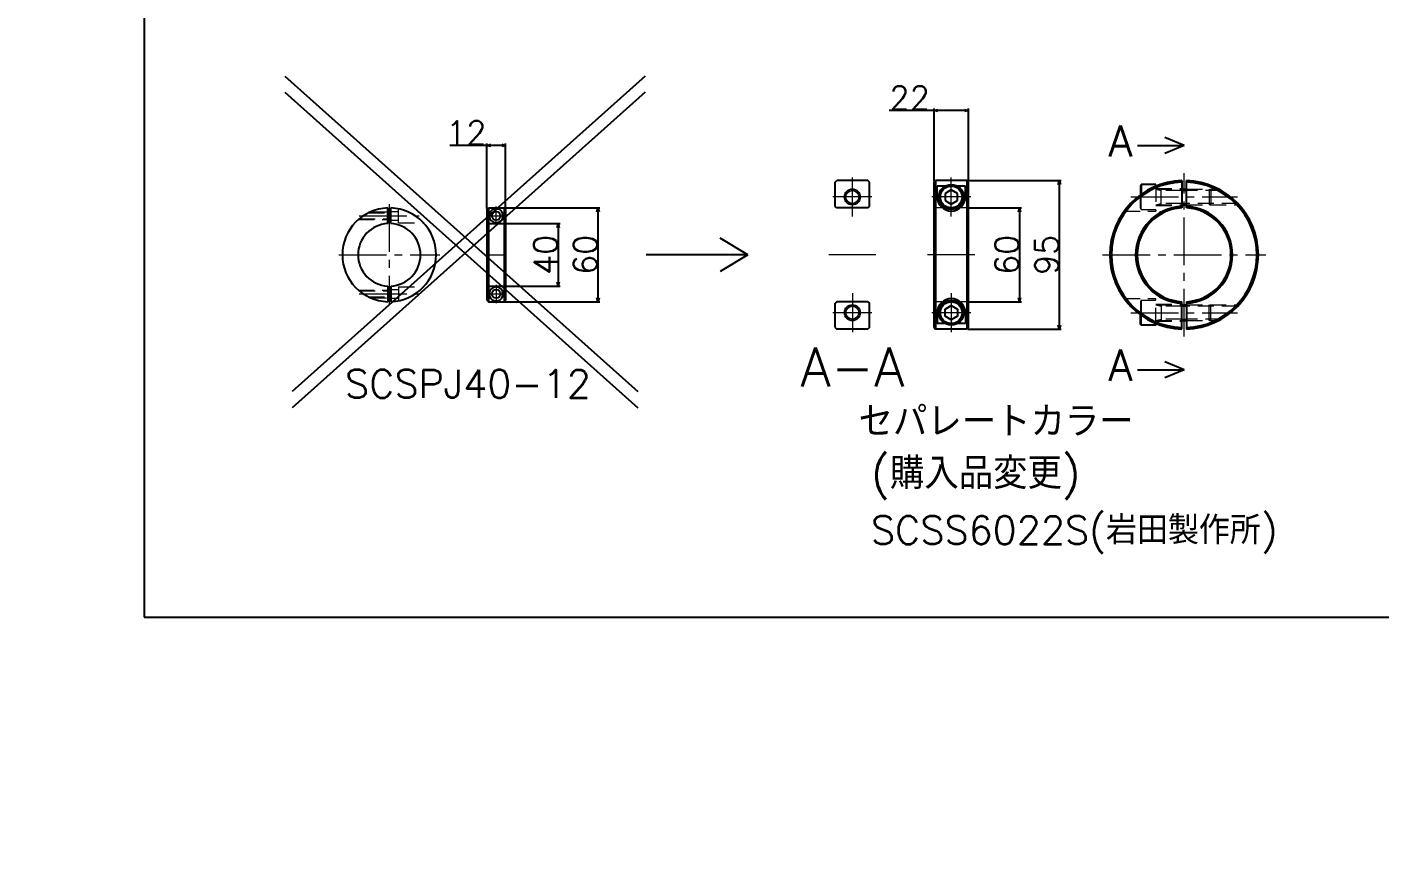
# Model space of a CAD drawing. Header units: millimetres. Extents: x 0 to 7488, y -19 to 4184.
# Drawn here: x 3661 to 4526, y 2090 to 2615 of the extents above; entities that cross this region are included whole.
import ezdxf
from ezdxf import colors
from ezdxf.entities.mleader import LeaderData, LeaderLine
from ezdxf.enums import TextEntityAlignment as Align
from ezdxf.math import Vec2, Vec3

# ---------------------------------------------------------------- set-up
doc = ezdxf.new("R2010")
doc.units = ezdxf.units.MM
doc.header["$LTSCALE"] = 1.6
doc.header["$PDMODE"] = 99
doc.header["$PDSIZE"] = 1
doc.linetypes.add('CENTER2', pattern=[28.575, 19.05, -3.175, 3.175, -3.175])
doc.linetypes.add('HIDDEN', pattern=[9.525, 6.35, -3.175])
for name, color, linetype, lineweight in [('01_NORMAL', 7, 'Continuous', 25), ('02_SLIM', 4, 'Continuous', 13), ('04_HIDDEN', 2, 'HIDDEN', 13), ('05_CENTER', 4, 'CENTER2', 13), ('08_DIM', 3, 'Continuous', 13), ('Text', 3, 'Continuous', 25)]:
    doc.layers.add(name, color=color, linetype=linetype, lineweight=lineweight)
doc.layers.add('10_DRAFT', color=8, linetype='Continuous', lineweight=0, plot=False)
doc.styles.add('BIGFONT', font='txt.shx', dxfattribs={"bigfont": 'bigfont.shx'})
doc.styles.add('KSS_TXT', font='txt.shx', dxfattribs={"bigfont": 'extfont2.shx'})
doc.styles.get("Standard").update_dxf_attribs({"font": 'txt.shx', "bigfont": 'extfont2.shx'})
doc.dimstyles.new('KSS_DIM', dxfattribs={"dimscale": 4, "dimtxt": 3, "dimasz": 2.5, "dimexe": 1.25, "dimexo": 0.625, "dimtad": 1, "dimdsep": 46, "dimtxsty": 'KSS_TXT', "dimblk": 'OPEN30', "dimcen": 0, "dimazin": 2, "dimtfac": 0.75, "dimtmove": 0, "dimatfit": 3, "dimldrblk": 'OPEN30', "dimfxl": 1.25, "dimtolj": 1, "dimarcsym": 0})

# ---------------------------------------------------------------- blocks, each defined once
blk = doc.blocks.new('AM_BALLOON1')
at = {"transparency": 16777216}
blk.add_circle((0, 0), 5, dxfattribs=at)
blk.add_attdef('B_NUMBER', text='', height=3, dxfattribs=at).set_placement((0, 0), align=Align.MIDDLE_CENTER)
blk = doc.blocks.new('_OPEN')
at = {"color": 0, "linetype": 'ByBlock'}
for p, q in [((-1, 0.167), (0, 0)), ((0, 0), (-1, -0.167)), ((0, 0), (-1, 0))]:
    blk.add_line(p, q, dxfattribs=at)
blk = doc.blocks.new('_Open30')
at = {"color": 0, "linetype": 'ByBlock', "lineweight": -2}
for p, q in [((-1, 0.27), (0, 0)), ((0, 0), (-1, -0.27)), ((0, 0), (-1, 0))]:
    blk.add_line(p, q, dxfattribs=at)
blk = doc.blocks.new('*D334')
at = {"layer": '08_DIM', "color": 0, "lineweight": -2, "transparency": 16777216}
for p, q in [((4262.74, 2499.81), (4297.05, 2499.81)), ((4295.8, 2497.31), (4295.8, 2442.31)), ((4262.74, 2439.81), (4297.05, 2439.81))]:
    blk.add_line(p, q, dxfattribs=at)
at = {"layer": 'Defpoints', "color": 0, "transparency": 16777216}
for p in [(4262.12, 2499.81), (4262.12, 2439.81), (4295.8, 2439.81)]:
    blk.add_point(p, dxfattribs=at)
at = {"layer": '08_DIM', "color": 0, "lineweight": -2, "transparency": 16777216, "xscale": 2.5, "yscale": 2.5, "zscale": 2.5}
for p, rotation in [((4295.8, 2499.81), 90), ((4295.8, 2439.81), 270)]:
    blk.add_blockref('_Open30', p, dxfattribs=dict(at, rotation=rotation))
at = {"layer": '08_DIM', "color": 0, "transparency": 16777216, "insert": (4287.68, 2469.81), "char_height": 15, "attachment_point": 5, "rotation": 90, "style": 'KSS_TXT'}
blk.add_mtext('\\A1;60', dxfattribs=at)
blk = doc.blocks.new('*D335')
at = {"layer": '08_DIM', "color": 0, "lineweight": -2, "transparency": 16777216}
for p, q in [((4262.74, 2517.31), (4322.49, 2517.31)), ((4321.24, 2514.81), (4321.24, 2424.81)), ((4262.74, 2422.31), (4322.49, 2422.31))]:
    blk.add_line(p, q, dxfattribs=at)
at = {"layer": 'Defpoints', "color": 0, "transparency": 16777216}
for p in [(4262.12, 2517.31), (4262.12, 2422.31), (4321.24, 2422.31)]:
    blk.add_point(p, dxfattribs=at)
at = {"layer": '08_DIM', "color": 0, "lineweight": -2, "transparency": 16777216, "xscale": 2.5, "yscale": 2.5, "zscale": 2.5}
for p, rotation in [((4321.24, 2517.31), 90), ((4321.24, 2422.31), 270)]:
    blk.add_blockref('_Open30', p, dxfattribs=dict(at, rotation=rotation))
at = {"layer": '08_DIM', "color": 0, "transparency": 16777216, "insert": (4313.12, 2469.81), "char_height": 15, "attachment_point": 5, "rotation": 90, "style": 'KSS_TXT'}
blk.add_mtext('\\A1;95', dxfattribs=at)
blk = doc.blocks.new('*D336')
at = {"layer": '08_DIM', "color": 0, "lineweight": -2, "transparency": 16777216}
for p, q in [((4241.12, 2516.93), (4241.12, 2563.36)), ((4263.12, 2516.93), (4263.12, 2563.36)), ((4241.12, 2562.11), (4212.37, 2562.11)), ((4260.62, 2562.11), (4243.62, 2562.11))]:
    blk.add_line(p, q, dxfattribs=at)
at = {"layer": 'Defpoints', "color": 0, "transparency": 16777216}
for p in [(4241.12, 2562.11), (4241.12, 2516.31), (4263.12, 2516.31)]:
    blk.add_point(p, dxfattribs=at)
at = {"layer": '08_DIM', "color": 0, "lineweight": -2, "transparency": 16777216, "xscale": 2.5, "yscale": 2.5, "zscale": 2.5, "rotation": 180}
blk.add_blockref('_Open30', (4241.12, 2562.11), dxfattribs=at)
at = {"layer": '08_DIM', "color": 0, "lineweight": -2, "transparency": 16777216, "xscale": 2.5, "yscale": 2.5, "zscale": 2.5}
blk.add_blockref('_Open30', (4263.12, 2562.11), dxfattribs=at)
at = {"layer": '08_DIM', "color": 0, "transparency": 16777216, "insert": (4225.49, 2570.24), "char_height": 15, "attachment_point": 5, "style": 'KSS_TXT'}
blk.add_mtext('\\A1;22', dxfattribs=at)
blk = doc.blocks.new('*D417')
at = {"layer": '08_DIM', "color": 0, "lineweight": -2, "transparency": 16777216}
for p, q in [((3956.56, 2489.81), (4001.87, 2489.81)), ((4000.62, 2487.31), (4000.62, 2452.31)), ((3956.56, 2449.81), (4001.87, 2449.81))]:
    blk.add_line(p, q, dxfattribs=at)
at = {"layer": 'Defpoints', "color": 0, "transparency": 16777216}
for p in [(3955.94, 2489.81), (3955.94, 2449.81), (4000.62, 2449.81)]:
    blk.add_point(p, dxfattribs=at)
at = {"layer": '08_DIM', "color": 0, "lineweight": -2, "transparency": 16777216, "xscale": 2.5, "yscale": 2.5, "zscale": 2.5}
for p, rotation in [((4000.62, 2489.81), 90), ((4000.62, 2449.81), 270)]:
    blk.add_blockref('_Open30', p, dxfattribs=dict(at, rotation=rotation))
at = {"layer": '08_DIM', "color": 0, "transparency": 16777216, "insert": (3992.5, 2469.81), "char_height": 15, "attachment_point": 5, "rotation": 90, "style": 'KSS_TXT'}
blk.add_mtext('\\A1;40', dxfattribs=at)
blk = doc.blocks.new('*D418')
at = {"layer": '08_DIM', "color": 0, "lineweight": -2, "transparency": 16777216}
for p, q in [((3956.56, 2499.81), (4027.31, 2499.81)), ((4026.06, 2497.31), (4026.06, 2442.31)), ((3956.56, 2439.81), (4027.31, 2439.81))]:
    blk.add_line(p, q, dxfattribs=at)
at = {"layer": 'Defpoints', "color": 0, "transparency": 16777216}
for p in [(3955.94, 2499.81), (3955.94, 2439.81), (4026.06, 2439.81)]:
    blk.add_point(p, dxfattribs=at)
at = {"layer": '08_DIM', "color": 0, "lineweight": -2, "transparency": 16777216, "xscale": 2.5, "yscale": 2.5, "zscale": 2.5}
for p, rotation in [((4026.06, 2499.81), 90), ((4026.06, 2439.81), 270)]:
    blk.add_blockref('_Open30', p, dxfattribs=dict(at, rotation=rotation))
at = {"layer": '08_DIM', "color": 0, "transparency": 16777216, "insert": (4017.94, 2469.81), "char_height": 15, "attachment_point": 5, "rotation": 90, "style": 'KSS_TXT'}
blk.add_mtext('\\A1;60', dxfattribs=at)
blk = doc.blocks.new('*D419')
at = {"layer": '08_DIM', "color": 0, "lineweight": -2, "transparency": 16777216}
for p, q in [((3954.94, 2539.82), (3931.19, 2539.82)), ((3954.94, 2499.43), (3954.94, 2541.07)), ((3964.44, 2539.82), (3957.44, 2539.82)), ((3966.94, 2499.43), (3966.94, 2541.07))]:
    blk.add_line(p, q, dxfattribs=at)
at = {"layer": 'Defpoints', "color": 0, "transparency": 16777216}
for p in [(3954.94, 2539.82), (3954.94, 2498.81), (3966.94, 2498.81)]:
    blk.add_point(p, dxfattribs=at)
at = {"layer": '08_DIM', "color": 0, "lineweight": -2, "transparency": 16777216, "xscale": 2.5, "yscale": 2.5, "zscale": 2.5, "rotation": 180}
blk.add_blockref('_Open30', (3954.94, 2539.82), dxfattribs=at)
at = {"layer": '08_DIM', "color": 0, "lineweight": -2, "transparency": 16777216, "xscale": 2.5, "yscale": 2.5, "zscale": 2.5}
blk.add_blockref('_Open30', (3966.94, 2539.82), dxfattribs=at)
at = {"layer": '08_DIM', "color": 0, "transparency": 16777216, "insert": (3941.81, 2547.95), "char_height": 15, "attachment_point": 5, "style": 'KSS_TXT'}
blk.add_mtext('\\A1;12', dxfattribs=at)
blk = doc.blocks.new('SCSPJ40-12a_1_1')
at = {"color": 0}
for p, q in [((-1, 19.97), (-1, 29.98)), ((1, 19.97), (1, 29.98)), ((-1, -19.97), (-1, -29.98)), ((1, -19.97), (1, -29.98))]:
    blk.add_line(p, q, dxfattribs=at)
for radius, start, end in [(30, 91.91021, 268.08979), (30, 271.91021, 88.08979), (20, 92.86598, 267.13403), (20, 272.86599, 87.13401)]:
    blk.add_arc((0, 0), radius, start, end, dxfattribs=at)
at = {"layer": '04_HIDDEN', "color": 0}
for p, q in [((-13.18, 26.95), (-1, 26.95)), ((-11.99, 27.5), (-1, 27.5)), ((1, 27.75), (6, 27.75)), ((6, 20.5), (6, 29.39)), ((-19.84, 22.5), (-1, 22.5)), ((-19.2, 23.05), (-1, 23.05)), ((1, 22.25), (6, 22.25)), ((6, 20.5), (21.9, 20.5)), ((-19.84, -22.5), (-1, -22.5)), ((-19.2, -23.05), (-1, -23.05)), ((1, -22.25), (6, -22.25)), ((6, -20.5), (6, -29.39)), ((6, -20.5), (21.9, -20.5)), ((-13.18, -26.95), (-1, -26.95)), ((-11.99, -27.5), (-1, -27.5)), ((1, -27.75), (6, -27.75))]:
    blk.add_line(p, q, dxfattribs=at)
at = {"layer": '05_CENTER', "color": 0}
for p, q in [((0, 32.3), (0, -32.3)), ((-19.19, 25), (19.19, 25)), ((-32.3, 0), (32.3, 0)), ((-19.19, -25), (19.19, -25))]:
    blk.add_line(p, q, dxfattribs=at)
blk = doc.blocks.new('SCSPJ40-12b_1_1')
at = {"color": 0}
for p, q in [((0, 29), (1, 30)), ((0, 29), (0, -29)), ((1, 30), (1, -30)), ((1, 30), (11, 30)), ((5.03, 29.39), (6.97, 29.39)), ((11, 30), (11, -30)), ((11, 30), (12, 29)), ((12, 29), (12, -29)), ((12, 0), (12, 0)), ((0, -29), (1, -30)), ((1, -30), (11, -30)), ((5.03, -29.39), (6.97, -29.39)), ((11, -30), (12, -29))]:
    blk.add_line(p, q, dxfattribs=at)
for centre in [(6, 25), (6, -25)]:
    blk.add_circle(centre, 2.75, dxfattribs=at)
for centre, start, end in [((6, 25), 102.46791, 77.53209), ((6, -25), 282.46791, 257.53209)]:
    blk.add_arc(centre, 4.5, start, end, dxfattribs=at)
at = {"layer": '04_HIDDEN', "color": 0}
for p, q in [((1, 20), (0, 21)), ((1, 20), (11, 20)), ((11, 20), (12, 21)), ((1, -20), (0, -21)), ((1, -20), (11, -20)), ((11, -20), (12, -21))]:
    blk.add_line(p, q, dxfattribs=at)
at = {"layer": '05_CENTER', "color": 0}
for p, q in [((6, 19.17), (6, 30.83)), ((0.17, 25), (11.83, 25)), ((0.17, -25), (11.83, -25)), ((6, -19.17), (6, -30.83))]:
    blk.add_line(p, q, dxfattribs=at)
at = {"layer": '10_DRAFT'}
blk.add_line((0, 0), (12, 0), dxfattribs=at)

msp = doc.modelspace()

# ---------------------------------------------------------------- linework, layer by layer
at = {"layer": '01_NORMAL', "color": 1}
for p, q in [((3825.777, 2584.154), (4051.524, 2382.394)), ((4056.158, 2584.154), (3830.411, 2382.394)), ((3825.777, 2573.801), (4051.524, 2372.042)), ((4056.158, 2573.801), (3830.411, 2372.042)), ((4122.004, 2469.807), (4104.294, 2480.39)), ((4122.004, 2469.807), (4056.913, 2469.807)), ((4122.004, 2469.807), (4104.294, 2459.224))]:
    msp.add_line(p, q, dxfattribs=at)
at = {"layer": '01_NORMAL'}
for p, q in [((4177.813, 2516.307), (4178.813, 2517.307)), ((4177.813, 2500.807), (4177.813, 2516.307)), ((4198.813, 2517.307), (4178.813, 2517.307)), ((4199.813, 2516.307), (4198.813, 2517.307)), ((4199.813, 2500.807), (4199.813, 2516.307)), ((4241.12, 2516.307), (4242.12, 2517.307)), ((4241.12, 2423.307), (4241.12, 2516.307)), ((4262.12, 2517.307), (4242.12, 2517.307)), ((4242.12, 2517.307), (4242.12, 2422.307)), ((4243.12, 2506.807), (4243.12, 2513.764)), ((4248.171, 2513.764), (4243.12, 2513.764)), ((4252.12, 2511.426), (4248.12, 2509.116)), ((4256.12, 2509.116), (4252.12, 2511.426)), ((4261.12, 2513.764), (4256.069, 2513.764)), ((4261.12, 2506.807), (4261.12, 2513.764)), ((4263.12, 2516.307), (4262.12, 2517.307)), ((4262.12, 2517.307), (4262.12, 2422.307)), ((4263.12, 2423.307), (4263.12, 2516.307)), ((4373.694, 2514.807), (4373.094, 2513.768)), ((4373.094, 2513.768), (4373.094, 2508.177)), ((4383.094, 2514.807), (4373.694, 2514.807)), ((4373.694, 2514.807), (4373.694, 2508.607)), ((4383.094, 2513.764), (4383.094, 2514.807)), ((4399.594, 2517.283), (4399.594, 2499.769)), ((4399.594, 2511.807), (4402.594, 2511.807)), ((4402.594, 2499.769), (4402.594, 2517.283)), ((4248.12, 2509.116), (4248.12, 2504.497)), ((4248.12, 2504.497), (4252.12, 2502.188)), ((4252.12, 2502.188), (4256.12, 2504.497)), ((4256.12, 2504.497), (4256.12, 2509.116)), ((4399.594, 2501.807), (4402.594, 2501.807)), ((4178.813, 2499.807), (4177.813, 2500.807)), ((4198.813, 2499.807), (4178.813, 2499.807)), ((4198.813, 2499.807), (4199.813, 2500.807)), ((4178.813, 2439.807), (4177.813, 2438.807)), ((4177.813, 2423.307), (4177.813, 2438.807)), ((4198.813, 2439.807), (4178.813, 2439.807)), ((4198.813, 2439.807), (4199.813, 2438.807)), ((4199.813, 2423.307), (4199.813, 2438.807)), ((4243.12, 2432.807), (4243.12, 2425.849)), ((4248.12, 2435.116), (4252.12, 2437.426)), ((4248.12, 2430.497), (4248.12, 2435.116)), ((4252.12, 2437.426), (4256.12, 2435.116)), ((4256.12, 2435.116), (4256.12, 2430.497)), ((4261.12, 2432.807), (4261.12, 2425.849)), ((4399.594, 2422.33), (4399.594, 2439.844)), ((4399.594, 2437.807), (4402.594, 2437.807)), ((4402.594, 2439.844), (4402.594, 2422.33)), ((4248.171, 2425.849), (4243.12, 2425.849)), ((4252.12, 2428.188), (4248.12, 2430.497)), ((4256.12, 2430.497), (4252.12, 2428.188)), ((4261.12, 2425.849), (4256.069, 2425.849)), ((4373.094, 2425.846), (4373.094, 2431.437)), ((4373.694, 2424.807), (4373.094, 2425.846)), ((4373.694, 2424.807), (4373.694, 2431.006)), ((4383.094, 2424.807), (4373.694, 2424.807)), ((4383.094, 2425.849), (4383.094, 2424.807)), ((4399.594, 2427.807), (4402.594, 2427.807)), ((4177.813, 2423.307), (4178.813, 2422.307)), ((4198.813, 2422.307), (4178.813, 2422.307)), ((4199.813, 2423.307), (4198.813, 2422.307)), ((4241.12, 2423.307), (4242.12, 2422.307)), ((4262.12, 2422.307), (4242.12, 2422.307)), ((4263.12, 2423.307), (4262.12, 2422.307))]:
    msp.add_line(p, q, dxfattribs=at)
for centre, radius in [((4188.813, 2506.807), 5), ((4252.12, 2506.807), 8), ((4252.12, 2506.807), 6.961), ((4188.813, 2432.807), 5), ((4252.12, 2432.807), 8), ((4252.12, 2432.807), 6.961)]:
    msp.add_circle(centre, radius, dxfattribs=at)
for centre, radius, start, end in [((4401.094, 2469.807), 47.5, 91.809641, 268.190359), ((4401.094, 2469.807), 46.5, 91.848572, 268.151428), ((4401.094, 2469.807), 47.5, 271.809641, 88.190359), ((4401.094, 2469.807), 46.5, 271.848572, 88.151428), ((4252.12, 2506.807), 9, 180, 0), ((4401.094, 2469.807), 31, 92.773459, 267.226541), ((4401.094, 2469.807), 30, 92.865984, 267.134016), ((4401.094, 2469.807), 31, 272.773459, 87.226541), ((4401.094, 2469.807), 30, 272.865984, 87.134016), ((4252.12, 2432.807), 9, 0, 180)]:
    msp.add_arc(centre, radius, start, end, dxfattribs=at)
at = {"layer": '02_SLIM'}
for p, q in [((4399.594, 2510.887), (4402.594, 2510.887)), ((4399.594, 2502.727), (4402.594, 2502.727)), ((4399.594, 2436.887), (4402.594, 2436.887)), ((4399.594, 2428.727), (4402.594, 2428.727))]:
    msp.add_line(p, q, dxfattribs=at)
for centre in [(4188.813, 2506.807), (4188.813, 2432.807)]:
    msp.add_circle(centre, 4.08, dxfattribs=at)
at = {"layer": '04_HIDDEN'}
for p, q in [((4248.171, 2513.764), (4256.069, 2513.764)), ((4383.094, 2513.764), (4383.094, 2497.807)), ((4383.094, 2512.307), (4399.594, 2512.307)), ((4383.094, 2511.807), (4386.495, 2510.887)), ((4383.094, 2511.807), (4399.594, 2511.807)), ((4386.495, 2501.807), (4386.495, 2511.807)), ((4399.594, 2510.887), (4386.495, 2510.887)), ((4402.594, 2511.807), (4423.281, 2511.807)), ((4424.942, 2510.887), (4402.594, 2510.887)), ((4417.174, 2511.807), (4417.174, 2501.807)), ((4417.174, 2511.807), (4418.094, 2510.887)), ((4418.094, 2510.887), (4418.094, 2502.727)), ((4373.094, 2499.846), (4373.094, 2508.177)), ((4373.694, 2498.807), (4373.694, 2508.607)), ((4383.094, 2501.807), (4386.495, 2502.727)), ((4383.094, 2501.807), (4399.594, 2501.807)), ((4399.594, 2502.727), (4386.495, 2502.727)), ((4435.336, 2502.727), (4402.594, 2502.727)), ((4402.594, 2501.807), (4436.198, 2501.807)), ((4417.174, 2501.807), (4418.094, 2502.727)), ((4242.12, 2499.807), (4241.12, 2500.807)), ((4262.12, 2499.807), (4242.12, 2499.807)), ((4262.12, 2499.807), (4263.12, 2500.807)), ((4362.724, 2497.807), (4383.094, 2497.807)), ((4373.694, 2498.807), (4373.094, 2499.846)), ((4373.694, 2498.807), (4383.094, 2498.807)), ((4383.094, 2501.307), (4399.594, 2501.307)), ((4362.724, 2441.807), (4383.094, 2441.807)), ((4383.094, 2425.849), (4383.094, 2441.807)), ((4242.12, 2439.807), (4241.12, 2438.807)), ((4262.12, 2439.807), (4242.12, 2439.807)), ((4262.12, 2439.807), (4263.12, 2438.807)), ((4373.694, 2440.807), (4373.094, 2439.768)), ((4373.094, 2439.768), (4373.094, 2431.437)), ((4373.694, 2440.807), (4383.094, 2440.807)), ((4373.694, 2440.807), (4373.694, 2431.006)), ((4383.094, 2438.307), (4399.594, 2438.307)), ((4383.094, 2437.807), (4386.495, 2436.887)), ((4383.094, 2437.807), (4399.594, 2437.807)), ((4386.495, 2437.807), (4386.495, 2427.807)), ((4399.594, 2436.887), (4386.495, 2436.887)), ((4402.594, 2437.807), (4436.198, 2437.807)), ((4435.336, 2436.887), (4402.594, 2436.887)), ((4417.174, 2427.807), (4417.174, 2437.807)), ((4417.174, 2437.807), (4418.094, 2436.887)), ((4418.094, 2428.727), (4418.094, 2436.887)), ((4248.171, 2425.849), (4256.069, 2425.849)), ((4383.094, 2427.807), (4386.495, 2428.727)), ((4383.094, 2427.807), (4399.594, 2427.807)), ((4383.094, 2427.307), (4399.594, 2427.307)), ((4399.594, 2428.727), (4386.495, 2428.727)), ((4424.942, 2428.727), (4402.594, 2428.727)), ((4402.594, 2427.807), (4423.281, 2427.807)), ((4417.174, 2427.807), (4418.094, 2428.727))]:
    msp.add_line(p, q, dxfattribs=at)
at = {"layer": '05_CENTER'}
for p, q in [((4188.813, 2494.297), (4188.813, 2519.317)), ((4252.12, 2494.297), (4252.12, 2519.317)), ((4401.094, 2417.565), (4401.094, 2522.049)), ((4201.323, 2506.807), (4176.303, 2506.807)), ((4264.63, 2506.807), (4239.61, 2506.807)), ((4366.942, 2506.807), (4435.246, 2506.807)), ((4203.949, 2469.807), (4173.677, 2469.807)), ((4267.256, 2469.807), (4236.984, 2469.807)), ((4348.852, 2469.807), (4453.336, 2469.807)), ((4188.813, 2445.317), (4188.813, 2420.297)), ((4252.12, 2445.317), (4252.12, 2420.297)), ((4201.323, 2432.807), (4176.303, 2432.807)), ((4264.63, 2432.807), (4239.61, 2432.807)), ((4366.942, 2432.807), (4435.246, 2432.807))]:
    msp.add_line(p, q, dxfattribs=at)
at = {"layer": 'Defpoints'}
msp.add_lwpolyline([(3735.637, 2238.127), (6704.223, 2238.127), (6704.223, 3987.002), (3735.637, 3987.002)], close=True, dxfattribs=at)
at = {"layer": 'Text'}
for p, q in [((4371.328, 2539.78), (4401.094, 2539.78)), ((4401.094, 2539.78), (4388.776, 2544.883)), ((4401.094, 2539.78), (4388.776, 2534.676)), ((4401.094, 2396.339), (4388.776, 2401.442)), ((4371.328, 2396.339), (4401.094, 2396.339)), ((4401.094, 2396.339), (4388.776, 2391.235))]:
    msp.add_line(p, q, dxfattribs=at)

# ---------------------------------------------------------------- block references
at = {"color": 4}
for name, p in [('SCSPJ40-12a_1_1', (3892.526, 2469.807)), ('SCSPJ40-12b_1_1', (3954.939, 2469.807))]:
    msp.add_blockref(name, p, dxfattribs=at)

# ---------------------------------------------------------------- texts
at = {"color": 0, "style": 'KSS_TXT'}
for s, p in [('SCSPJ40-12', (3864.168, 2378.264)), ('SCSS6022S(岩田製作所)', (4200.701, 2284.712))]:
    msp.add_text(s, height=18, dxfattribs=at).set_placement(p)
at = {"layer": '08_DIM', "style": 'KSS_TXT'}
for s, p in [('セパレートカラー', (4192.798, 2353.235)), ('(購入品変更)', (4200.869, 2320.066))]:
    msp.add_text(s, height=20, dxfattribs=at).set_placement(p)
at = {"layer": 'Text', "style": 'BIGFONT'}
for p in [(4352.627, 2532.598), (4352.627, 2389.157)]:
    msp.add_text('A', height=20, dxfattribs=at).set_placement(p)
msp.add_text('A-A', height=25, dxfattribs=at).set_placement((4188.898, 2398.067), align=Align.MIDDLE)

# ---------------------------------------------------------------- dimensions: what is measured, and where the dimension line sits
at = {"layer": '08_DIM'}
for base, p1, p2, picture, middle in [((4241.12, 2562.111), (4263.12, 2516.307), (4241.12, 2516.307), '*D336', (4225.495, 2570.236)), ((3954.939, 2539.823), (3966.939, 2498.807), (3954.939, 2498.807), '*D419', (3941.814, 2547.948))]:
    dim = msp.add_linear_dim(base=base, p1=p1, p2=p2, dimstyle='KSS_DIM', override={"dimscale": 1, "dimtxt": 15}, dxfattribs=at)
    dim.commit()
    dim.dimension.update_dxf_attribs({"geometry": picture, "text_midpoint": middle})
for base, p1, p2, picture, middle in [((4321.244, 2422.307), (4262.12, 2517.307), (4262.12, 2422.307), '*D335', (4313.119, 2469.807)), ((4026.063, 2439.807), (3955.939, 2499.807), (3955.939, 2439.807), '*D418', (4017.938, 2469.807)), ((4295.803, 2439.807), (4262.12, 2499.807), (4262.12, 2439.807), '*D334', (4287.678, 2469.807)), ((4000.621, 2449.807), (3955.939, 2489.807), (3955.939, 2449.807), '*D417', (3992.496, 2469.807))]:
    dim = msp.add_linear_dim(base=base, p1=p1, p2=p2, angle=90, dimstyle='KSS_DIM', override={"dimscale": 1, "dimtxt": 15}, dxfattribs=at)
    dim.commit()
    dim.dimension.update_dxf_attribs({"geometry": picture, "text_midpoint": middle})

# ---------------------------------------------------------------- leaders
ml = msp.add_multileader_block('Standard', dxfattribs=at)
ml.set_content('AM_BALLOON1', color=256, scale=5)
ml.set_attribute('B_NUMBER', '114', width=0)
ml.set_leader_properties(color=256, linetype='ByLayer', lineweight=-1)
ml.set_arrow_properties(name='OPEN')
ml.build(insert=Vec2(0, 0))
ml.multileader.update_dxf_attribs({"leader_type": 0, "has_dogleg": 0, "text_right_attachment_type": 6, "dogleg_length": 0, "arrow_head_size": 10, "scale": 2.5, "block_connection_type": 1})
ctx = ml.context
ctx.base_point, ctx.scale, ctx.char_height, ctx.arrow_head_size, ctx.landing_gap_size, ctx.plane_origin = Vec3(3897.447, 3718.961), 2.5, 20, 10, 10, Vec3(3897.447, 3718.961)
ctx.right_attachment, ctx.attachment_type = 6, 1
notes = []
notes.append((ctx, [(0, (0, 0, 0), (0, 0), (1, 0), 1, [])]))
ctx.block.insert = Vec3(3897.447, 3718.961)
ml = msp.add_multileader_block('Standard', dxfattribs=at)
ml.set_content('AM_BALLOON1', color=256, scale=5)
ml.set_attribute('B_NUMBER', '113', width=0)
ml.set_leader_properties(color=256, linetype='ByLayer', lineweight=-1)
ml.set_arrow_properties(name='OPEN')
ml.build(insert=Vec2(0, 0))
ml.multileader.update_dxf_attribs({"leader_type": 0, "has_dogleg": 0, "text_right_attachment_type": 6, "dogleg_length": 0, "arrow_head_size": 10, "scale": 2.5, "block_connection_type": 1})
ctx = ml.context
ctx.base_point, ctx.scale, ctx.char_height, ctx.arrow_head_size, ctx.landing_gap_size, ctx.plane_origin = Vec3(3897.447, 3321.987), 2.5, 20, 10, 10, Vec3(3897.447, 3321.987)
ctx.right_attachment, ctx.attachment_type = 6, 1
notes.append((ctx, [(0, (0, 0, 0), (0, 0), (1, 0), 1, [])]))
ctx.block.insert = Vec3(3897.447, 3321.987)
ml = msp.add_multileader_block('Standard', dxfattribs=at)
ml.set_content('AM_BALLOON1', color=256, scale=5)
ml.set_attribute('B_NUMBER', '76', width=0)
ml.set_leader_properties(color=256, linetype='ByLayer', lineweight=-1)
ml.set_arrow_properties(name='OPEN')
ml.build(insert=Vec2(0, 0))
ml.multileader.update_dxf_attribs({"leader_type": 0, "has_dogleg": 0, "text_right_attachment_type": 6, "dogleg_length": 0, "arrow_head_size": 10, "scale": 2.5, "block_connection_type": 1})
ctx = ml.context
ctx.base_point, ctx.scale, ctx.char_height, ctx.arrow_head_size, ctx.landing_gap_size, ctx.plane_origin = Vec3(3897.447, 2919.185), 2.5, 20, 10, 10, Vec3(3897.447, 2919.185)
ctx.right_attachment, ctx.attachment_type = 6, 1
notes.append((ctx, [(0, (0, 0, 0), (0, 0), (1, 0), 1, [])]))
ctx.block.insert = Vec3(3897.447, 2919.185)
for ctx, leaders in notes:
    for number, flags, end, landing, length, lines in leaders:
        leader = LeaderData()
        leader.index, (leader.has_last_leader_line, leader.has_dogleg_vector, leader.attachment_direction) = number, flags
        leader.last_leader_point, leader.dogleg_vector, leader.dogleg_length = Vec3(end), Vec3(landing), length
        for number, points, colour, breaks in lines:
            line = LeaderLine()
            line.index, line.vertices, line.color, line.breaks = number, Vec3.list(points), colors.encode_raw_color(colour), breaks
            leader.lines.append(line)
        ctx.leaders.append(leader)

doc.saveas('drawing.dxf')
